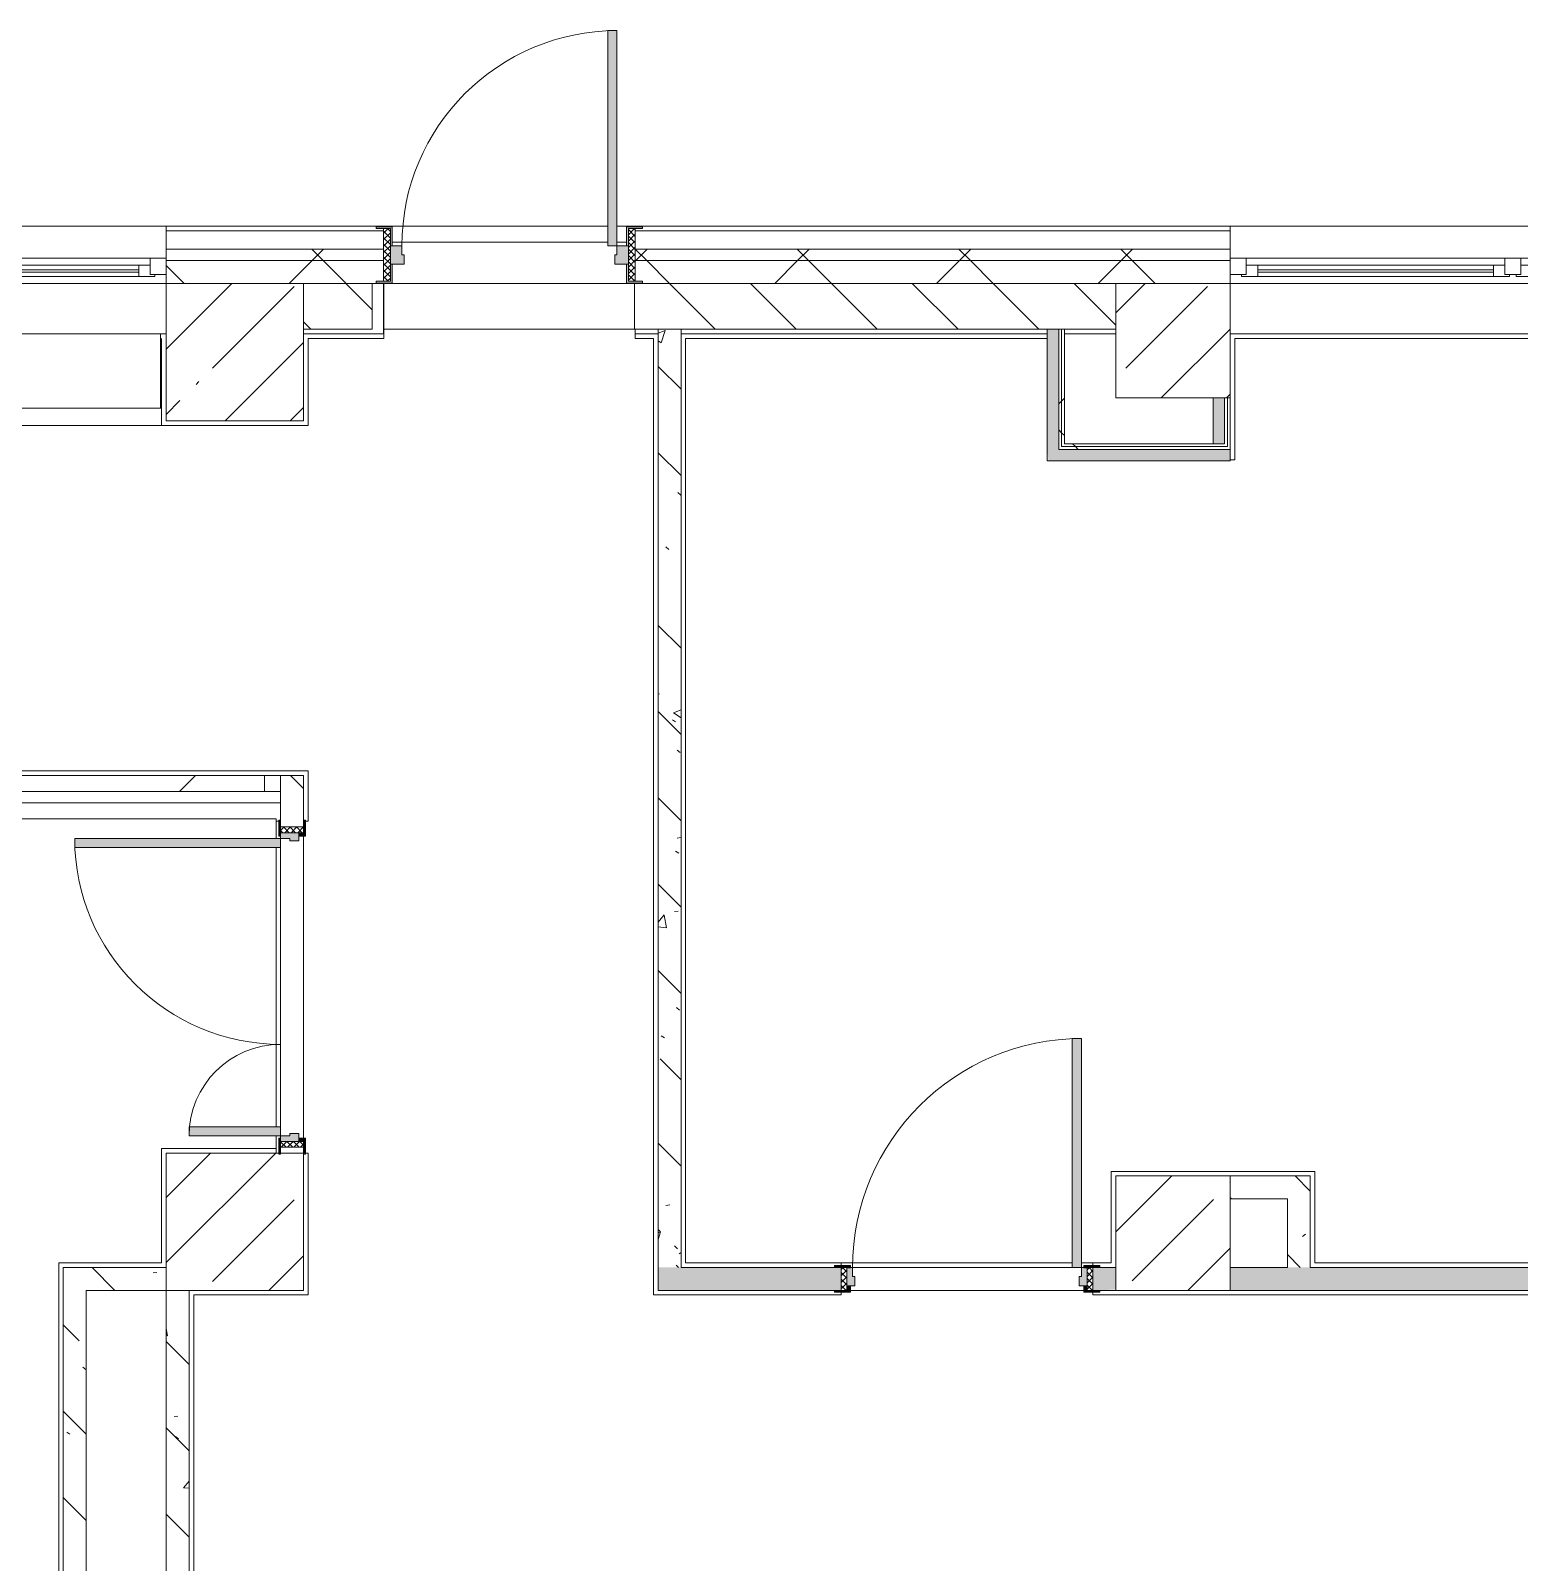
# Model space of a CAD drawing. Header units: millimetres. Extents: x 81425 to 274970, y -8553 to 29000.
# Drawn here: x 213528 to 220034, y 21511 to 28205 of the extents above; entities that cross this region are included whole.
import ezdxf

# ---------------------------------------------------------------- set-up
doc = ezdxf.new("R2010")
doc.units = ezdxf.units.MM
for name, color, linetype, lineweight, true_color in [('A-DOOR-5', 7, 'Continuous', 5, 0xe2e2e2), ('A-DOOR-6', 7, 'Continuous', 5, 0xaaaaaa), ('A-DOOR-FRAM-3', 7, 'Continuous', 5, 0xe2e2e2), ('A-DOOR-FRAM-4', 7, 'Continuous', 5, 0xaaaaaa), ('A-FLOR-2', 7, 'Continuous', 5, 0xaaaaaa), ('I-WALL-1', 7, 'Continuous', 5, 0xe7e7e7), ('I-WALL-2', 7, 'Continuous', 9, 0xe7e7e7), ('I-WALL-5', 7, 'Continuous', 5, 0x787878)]:
    doc.layers.add(name, color=color, linetype=linetype, lineweight=lineweight, true_color=true_color)
for name, color, linetype, lineweight in [('A-GLAZ-3', 7, 'Continuous', 5), ('A-GLAZ-CURT-2', 7, 'Continuous', 5), ('A-GLAZ-CWMG-2', 7, 'Continuous', 5), ('A-WALL', 7, 'Continuous', 9), ('A-WALL-7', 7, 'Continuous', 5), ('I-WALL-3', 7, 'Continuous', 5), ('S-COLS-1', 7, 'Continuous', 5)]:
    doc.layers.add(name, color=color, linetype=linetype, lineweight=lineweight)
pattern_1 = [(45, (147960.08, 0), (-285.1231, 285.1231), []), (45, (148245.2, 0), (-285.1231, 285.1231), [504.031, -100.806, 16.764, -84.042])]
pattern_2 = [(135, (147960.1, 0), (-377.1708, -377.1708), [533.4, -88.9, 17.78, -88.9]), (135, (147960.1, 376.94), (-377.1708, -377.1708), []), (50, (147960.1, 0), (637.6445, -55.7866), [66.675, -733.425]), (355, (147960.1, 0), (-123.3494, 668.699), [53.34, -586.74]), (100.451, (148013.2, -4.65), (514.299, 612.908), [56.665, -623.315]), (46.184, (147960.1, 177.8), (948.7764, -147.15), [100.012, -1100.137]), (96.636, (148039.1, 165.5), (830.909, 865.997), [84.998, -934.973]), (351.184, (147960.1, 177.8), (830.918, 865.988), [80.01, -880.11]), (21, (148049, 133.35), (530.6506, -357.9283), [66.675, -733.425]), (326, (148049, 133.35), (216.308, 644.6585), [53.34, -586.74]), (71.451, (148093.2, 103.5), (746.9596, 286.7243), [56.665, -623.315]), (37.5, (147960.08, 0), (10.81053, 295.9426), [16.764, -562.864, 16.764, -578.866, -588.962]), (37.5, (147960.08, 0), (10.81053, 295.9426), [-1175.258, 16.764, -572.198]), (7.5, (147960.08, 0), (233.8692, 350.6318), [16.764, -322.834, 16.764, -549.529, -224.472]), (7.5, (147960.08, 0), (233.8692, 350.6318), [-905.891, 16.764, -207.708]), (327.5, (147761.83, 0), (474.5678, -20.0513), [16.764, -205.486, 16.764, -676.656, -920.115]), (327.5, (147761.83, 0), (474.5678, -20.0513), [-915.67, 16.764, -903.351]), (317.5, (147672.93, 0), (518.4522, 88.9934), [16.764, -272.161, 16.764, -443.738, -653.415]), (317.5, (147672.93, 0), (518.4522, 88.9934), [-749.427, 16.764, -636.651])]
pattern_3 = [(45, (147960.1, 0), (-353.5534, 353.5534), []), (135, (147960.1, 0), (-353.5534, -353.5534), [])]
pattern_4 = [(45, (147960.1, 0), (-530.33, 530.33), []), (135, (147960.1, 0), (-530.33, -530.33), [])]

# ---------------------------------------------------------------- blocks, each defined once
blk = doc.blocks.new('Системная панель - Стекло - 70мм-31693610-1_8_3_птичка')
at = {"layer": 'A-GLAZ-CURT-2'}
h = blk.add_hatch(dxfattribs=at)
h.set_pattern_fill('FP_99', color=256, style=0, pattern_type=2)
h.set_pattern_definition([(225, (66547.5, 24415), (1414.214, -1414.214), [1000, -3000]), (225, (67547.5, 24915), (1414.214, -1414.214), [3000, -1000]), (225, (65547.5, 25415), (1414.214, -1414.214), [1000, -3000])])
h.paths.add_polyline_path([(-284.2, 35), (-542.5, 35), (-542.5, -35), (542.5, -35), (542.5, 35), (-258.1, 35)])
for p, q in [((542.5, 35), (-542.5, 35)), ((-542.5, 35), (-542.5, -35)), ((542.5, -35), (542.5, 35)), ((-542.5, -35), (542.5, -35))]:
    blk.add_line(p, q, dxfattribs=at)
blk = doc.blocks.new('BSC_Колонна _Прямоугольная - 500х500-V89-1_8_3_птичка')
at = {"layer": 'S-COLS-1'}
h = blk.add_hatch(dxfattribs=at)
h.set_pattern_fill('FP_120', color=256, style=0, pattern_type=2)
h.set_pattern_definition([(45, (-70560, -22950), (-285.1231, 285.1231), []), (45, (-70274.88, -22950), (-285.1231, 285.1231), [504.031, -100.806, 16.764, -84.042])])
h.paths.add_polyline_path([(250, -250), (250, 250), (-250, 250), (-250, -250), (103.4, -250)])
for p, q in [((250, 250), (-250, 250)), ((-250, 250), (-250, -250)), ((250, -250), (250, 250)), ((-250, -250), (250, -250))]:
    blk.add_line(p, q, dxfattribs=at)
blk = doc.blocks.new('120_Окно_СКБ_3Ст - 120_Окно_СКБ_3Ст_5100-21641134-1_8_3_птичка')
at = {"layer": 'A-GLAZ-3'}
for p, q in [((-2550, -75), (-2550, -5)), ((-2550, -5), (-2480, -5)), ((2550, -5), (-2550, -5)), ((-2480, -5), (-2480, -75)), ((-1720, -35), (-2480, -35)), ((-2480, -35), (-2480, -75)), ((-2430, -85), (-2430, -35)), ((-2430, -55), (-1770, -55)), ((-1770, -65), (-2430, -65)), ((-1770, -85), (-1770, -35)), ((-1720, -75), (-1720, -5)), ((-1720, -5), (-1650, -5)), ((-1720, -75), (-1720, -35)), ((-1650, -5), (-1650, -75)), ((1650, -35), (-1650, -35)), ((1650, -45), (-1650, -45)), ((1650, -75), (1650, -5)), ((1650, -5), (1720, -5)), ((1720, -5), (1720, -75)), ((2480, -35), (1720, -35)), ((1720, -35), (1720, -75)), ((1770, -85), (1770, -35)), ((1770, -55), (2430, -55)), ((2430, -65), (1770, -65)), ((2430, -85), (2430, -35)), ((2480, -75), (2480, -5)), ((2480, -5), (2550, -5)), ((2480, -75), (2480, -35)), ((2550, -5), (2550, -75)), ((-2480, -75), (-2550, -75)), ((-2550, -75), (-2500, -75)), ((-2480, -75), (-2500, -75)), ((-2500, -75), (-2500, -85)), ((-2500, -85), (-1700, -85)), ((-1700, -85), (-2500, -85)), ((-1650, -75), (-1720, -75)), ((-1700, -75), (-1720, -75)), ((-1700, -75), (1700, -75)), ((-1700, -85), (-1700, -75)), ((1720, -75), (1650, -75)), ((1720, -75), (1700, -75)), ((1700, -75), (1700, -85)), ((1700, -85), (2500, -85)), ((2500, -85), (1700, -85)), ((2550, -75), (2480, -75)), ((2500, -75), (2480, -75)), ((2500, -75), (2550, -75)), ((2500, -85), (2500, -75))]:
    blk.add_line(p, q, dxfattribs=at)
blk = doc.blocks.new('120_Окно_СКБ_2Ст - 120_Окно_СКБ_2Ст 2100х2400 _мал створка справа_-19092174-1_8_3_птичка')
at = {"layer": 'A-GLAZ-3'}
for p, q in [((-1050, -75), (-1050, -5)), ((-1050, -5), (-980, -5)), ((1050, -5), (-1050, -5)), ((-980, -5), (-980, -75)), ((150, -35), (-980, -35)), ((-980, -35), (-980, -75)), ((-930, -85), (-930, -35)), ((-930, -55), (100, -55)), ((100, -65), (-930, -65)), ((100, -85), (100, -35)), ((150, -75), (150, -5)), ((150, -5), (220, -5)), ((150, -75), (150, -35)), ((220, -5), (220, -75)), ((980, -35), (220, -35)), ((220, -35), (220, -75)), ((270, -85), (270, -35)), ((270, -55), (930, -55)), ((930, -65), (270, -65)), ((930, -85), (930, -35)), ((980, -75), (980, -5)), ((980, -5), (1050, -5)), ((980, -75), (980, -35)), ((1050, -5), (1050, -75)), ((-980, -75), (-1050, -75)), ((-1050, -75), (-1000, -75)), ((-980, -75), (-1000, -75)), ((-1000, -75), (-1000, -85)), ((-1000, -85), (170, -85)), ((170, -85), (-1000, -85)), ((220, -75), (150, -75)), ((170, -75), (150, -75)), ((170, -75), (200, -75)), ((170, -85), (170, -75)), ((220, -75), (200, -75)), ((200, -75), (200, -85)), ((200, -85), (1000, -85)), ((1000, -85), (200, -85)), ((1050, -75), (980, -75)), ((1000, -75), (980, -75)), ((1000, -75), (1050, -75)), ((1000, -85), (1000, -75))]:
    blk.add_line(p, q, dxfattribs=at)
blk = doc.blocks.new('110_Дверь_СКБ_1Ст_Наружная - ДН-2д_л__ Дверь из подвала ЛК _900 мм в свету_ 3300-22851703-1_8_3_птичка')
at = {"layer": 'A-DOOR-5'}
h = blk.add_hatch(color=256, dxfattribs=at)
h.paths.add_polyline_path([(-500.5, 50), (-492.5, 50), (-492.5, 133), (-562.5, 133), (-562.5, 125), (-500.5, 125), (-500.5, 65)])
h.paths.add_polyline_path([(539.5, 50), (539.5, 125), (601.5, 125), (601.5, 133), (531.5, 133), (531.5, 50)])
h = blk.add_hatch(color=256, dxfattribs=at)
h.paths.add_polyline_path([(539.5, -30), (539.5, 50), (489.5, 50), (489.5, 10), (479.5, 10), (479.5, -30), (489.5, -30)])
h.paths.add_polyline_path([(-440.5, -30), (-440.5, 10), (-450.5, 10), (-450.5, 50), (-500.5, 50), (-500.5, -30), (-450.5, -30)])
h = blk.add_hatch(color=256, dxfattribs=at)
h.paths.add_polyline_path([(540.4, -113), (601.5, -113), (601.5, -105), (539.5, -105), (539.5, -30), (531.5, -30), (531.5, -113), (539.5, -113)])
h.paths.add_polyline_path([(-501.4, -113), (-492.5, -113), (-492.5, -30), (-500.5, -30), (-500.5, -105), (-562.5, -105), (-562.5, -113), (-529.5, -113)])
at = {"layer": 'A-DOOR-6'}
h = blk.add_hatch(dxfattribs=at)
h.set_pattern_fill('FP_181', color=256, style=0, pattern_type=2)
h.set_pattern_definition([(135, (1756.41, 199.685), (-14.14214, -14.14214), []), (225, (1756.41, 199.685), (14.14214, -14.14214), [])])
h.paths.add_polyline_path([(559.5, -105), (569.5, -105), (569.5, 125), (539.5, 121.6), (539.5, -105)])
at = {"layer": 'A-DOOR-FRAM-3'}
blk.add_hatch(color=256, dxfattribs=at).paths.add_polyline_path([(449.5, 50), (489.5, 50), (489.5, 990), (449.5, 990), (449.5, 65)])
at = {"layer": 'A-DOOR-FRAM-4'}
h = blk.add_hatch(dxfattribs=at)
h.set_pattern_fill('FP_182', color=256, style=0, pattern_type=2)
h.set_pattern_definition([(45, (-366.384, 199.685), (-14.1421, 14.1421), []), (135, (-366.384, 199.685), (-14.1421, -14.1421), [])])
h.paths.add_polyline_path([(-530.5, -105), (-500.5, -105), (-500.5, 125), (-530.5, 125), (-530.5, -50.9)])
at = {"layer": 'A-DOOR-6'}
for p, q in [((489.5, 990), (449.5, 990)), ((449.5, 990), (449.5, 50)), ((489.5, 50), (489.5, 990)), ((-492.5, 133), (-562.5, 133)), ((-562.5, 133), (-562.5, 125)), ((-562.5, 125), (-500.5, 125)), ((-500.5, 125), (-500.5, 50)), ((-492.5, 50), (-492.5, 133)), ((601.5, 133), (531.5, 133)), ((531.5, 133), (531.5, 50)), ((539.5, 50), (539.5, 125)), ((539.5, 125), (601.5, 125)), ((601.5, 125), (601.5, 133)), ((-500.5, 50), (-492.5, 50)), ((449.5, 50), (489.5, 50)), ((531.5, 50), (539.5, 50)), ((-492.5, -30), (-500.5, -30)), ((-500.5, -30), (-500.5, -105)), ((-492.5, -113), (-492.5, -30)), ((539.5, -30), (531.5, -30)), ((531.5, -30), (531.5, -113)), ((539.5, -105), (539.5, -30)), ((-562.5, -105), (-562.5, -113)), ((-500.5, -105), (-562.5, -105)), ((-562.5, -113), (-492.5, -113)), ((531.5, -113), (601.5, -113)), ((601.5, -105), (539.5, -105)), ((601.5, -113), (601.5, -105))]:
    blk.add_line(p, q, dxfattribs=at)
blk.add_arc((489.5, 50), 940, 90, 180, dxfattribs=at)
at = {"layer": 'A-DOOR-FRAM-4'}
for p, q in [((-500.5, 125), (-530.5, 125)), ((-530.5, 125), (-530.5, -105)), ((-500.5, -105), (-500.5, 125)), ((569.5, 125), (539.5, 125)), ((539.5, 125), (539.5, -105)), ((569.5, -105), (569.5, 125)), ((-450.5, 50), (-500.5, 50)), ((-500.5, 50), (-500.5, -30)), ((-450.5, 10), (-450.5, 50)), ((-440.5, 10), (-450.5, 10)), ((-440.5, -30), (-440.5, 10)), ((489.5, 10), (479.5, 10)), ((479.5, 10), (479.5, -30)), ((489.5, 50), (489.5, 10)), ((539.5, 50), (489.5, 50)), ((539.5, -30), (539.5, 50)), ((-500.5, -30), (-440.5, -30)), ((479.5, -30), (539.5, -30)), ((-530.5, -105), (-500.5, -105)), ((539.5, -105), (569.5, -105))]:
    blk.add_line(p, q, dxfattribs=at)
blk = doc.blocks.new('110_Дверь_СКБ_2Ст - Д-10а_ СОШ_Дв_1450x2100h_Горячий цех-V169-1_8_3_птичка')
at = {"layer": 'A-DOOR-5'}
for points in [[(622.5, 841), (622.5, 50), (662.5, 50), (662.5, 950), (622.5, 950)], [(-637.5, 62.8), (-637.5, 50), (-597.5, 50), (-597.5, 450), (-637.5, 450), (-637.5, 70)]]:
    blk.add_hatch(color=256, dxfattribs=at).paths.add_polyline_path(points)
h = blk.add_hatch(color=256, dxfattribs=at)
h.paths.add_polyline_path([(-662.5, 50), (-662.5, -30), (-627.5, -30), (-627.5, 10), (-637.5, 10), (-637.5, 50), (-647.5, 50)])
h.paths.add_polyline_path([(652.5, -6), (652.5, -30), (687.5, -30), (687.5, 50), (662.5, 50), (662.5, 10), (652.5, 10)])
at = {"layer": 'A-DOOR-6'}
h = blk.add_hatch(dxfattribs=at)
h.set_pattern_fill('FP_117', color=256, style=0, pattern_type=2)
h.set_pattern_definition([(135, (1601.41, 114.685), (-14.14214, -14.14214), []), (225, (1601.41, 114.685), (14.14214, -14.14214), [])])
h.paths.add_polyline_path([(687.5, 50), (687.5, -50), (712.5, -50), (712.5, 50)])
at = {"layer": 'A-DOOR-FRAM-3'}
for points in [[(-717.5, 58), (-712.5, 50), (-647.5, 50), (-647.5, 58), (-712.5, 58)], [(672.5, 58), (672.5, 50), (742.5, 50), (737.5, 58), (687.5, 58)], [(-717.5, -50), (-712.5, -58), (-647.5, -58), (-647.5, -50), (-712.5, -50)], [(-662.5, -50), (-647.5, -50), (-647.5, -30), (-662.5, -30)], [(672.5, -50), (687.5, -50), (687.5, -30), (672.5, -30)], [(672.5, -50), (672.5, -58), (742.5, -58), (737.5, -50), (687.5, -50)]]:
    blk.add_hatch(color=256, dxfattribs=at).paths.add_polyline_path(points)
at = {"layer": 'A-DOOR-FRAM-4'}
h = blk.add_hatch(dxfattribs=at)
h.set_pattern_fill('FP_118', color=256, style=0, pattern_type=2)
h.set_pattern_definition([(45, (-521.384, 114.685), (-14.1421, 14.1421), []), (135, (-521.384, 114.685), (-14.1421, -14.1421), [])])
h.paths.add_polyline_path([(-687.5, -50), (-662.5, -50), (-662.5, 50), (-687.5, 50)])
at = {"layer": 'A-DOOR-6'}
for p, q in [((662.5, 950), (622.5, 950)), ((622.5, 950), (622.5, 50)), ((662.5, 50), (662.5, 950)), ((-637.5, 450), (-637.5, 50)), ((-597.5, 450), (-637.5, 450)), ((-597.5, 50), (-597.5, 450)), ((-637.5, 50), (-597.5, 50)), ((622.5, 50), (662.5, 50))]:
    blk.add_line(p, q, dxfattribs=at)
for centre, radius, start, end in [((662.5, 50), 900, 90, 180), ((-637.5, 50), 400, 0, 90)]:
    blk.add_arc(centre, radius, start, end, dxfattribs=at)
at = {"layer": 'A-DOOR-FRAM-4'}
for p, q in [((-647.5, 58), (-717.5, 58)), ((-717.5, 58), (-717.5, 50)), ((-717.5, 50), (-647.5, 50)), ((-662.5, 50), (-687.5, 50)), ((-687.5, 50), (-687.5, -50)), ((-637.5, 50), (-662.5, 50)), ((-662.5, 50), (-662.5, -30)), ((-662.5, -50), (-662.5, 50)), ((-647.5, 50), (-647.5, 58)), ((-637.5, 10), (-637.5, 50)), ((-627.5, 10), (-637.5, 10)), ((-627.5, -30), (-627.5, 10)), ((662.5, 10), (652.5, 10)), ((652.5, 10), (652.5, -30)), ((662.5, 50), (662.5, 10)), ((687.5, 50), (662.5, 50)), ((742.5, 58), (672.5, 58)), ((672.5, 58), (672.5, 50)), ((672.5, 50), (742.5, 50)), ((687.5, -30), (687.5, 50)), ((712.5, 50), (687.5, 50)), ((687.5, 50), (687.5, -50)), ((712.5, -50), (712.5, 50)), ((742.5, 50), (742.5, 58)), ((-647.5, -50), (-717.5, -50)), ((-717.5, -50), (-717.5, -58)), ((-717.5, -58), (-647.5, -58)), ((-687.5, -50), (-662.5, -50)), ((-662.5, -30), (-627.5, -30)), ((-647.5, -30), (-662.5, -30)), ((-662.5, -30), (-662.5, -50)), ((-662.5, -50), (-647.5, -50)), ((-647.5, -50), (-647.5, -30)), ((-647.5, -58), (-647.5, -50)), ((652.5, -30), (687.5, -30)), ((687.5, -30), (672.5, -30)), ((672.5, -30), (672.5, -50)), ((672.5, -50), (687.5, -50)), ((742.5, -50), (672.5, -50)), ((672.5, -50), (672.5, -58)), ((672.5, -58), (742.5, -58)), ((687.5, -50), (687.5, -30)), ((687.5, -50), (712.5, -50)), ((742.5, -58), (742.5, -50))]:
    blk.add_line(p, q, dxfattribs=at)
blk = doc.blocks.new('Прямоугольный импост - 50 x 70 мм-23766160-1_8_3_птичка')
at = {"layer": 'A-GLAZ-CWMG-2'}
for p, q in [((0, 35), (-70, 35)), ((-70, 35), (-70, -35)), ((0, -35), (0, 35)), ((-70, -35), (0, -35))]:
    blk.add_line(p, q, dxfattribs=at)
blk = doc.blocks.new('110_Дверь_СКБ_1Ст_Внутренняя1 - Д-11 1100x2100h_кладовые _все__ коридор _между помещениями блока столовой__ моечные _все_-V189-1_8_3_птичка')
at = {"layer": 'A-DOOR-5'}
h = blk.add_hatch(color=256, dxfattribs=at)
h.paths.add_polyline_path([(537.5, 50), (512.5, 50), (512.5, 10), (502.5, 10), (502.5, -30), (537.5, -30)])
h.paths.add_polyline_path([(-497.5, 50), (-512.5, 50), (-512.5, -30), (-477.5, -30), (-477.5, 10), (-487.5, 10), (-487.5, 50)])
at = {"layer": 'A-DOOR-6'}
h = blk.add_hatch(dxfattribs=at)
h.set_pattern_fill('FP_97', color=256, style=0, pattern_type=2)
h.set_pattern_definition([(135, (1751.41, 114.685), (-14.14214, -14.14214), []), (225, (1751.41, 114.685), (14.14214, -14.14214), [])])
h.paths.add_polyline_path([(537.5, 50), (537.5, -50), (562.5, -50), (562.5, 50)])
at = {"layer": 'A-DOOR-FRAM-3'}
for points in [[(512.5, 1050), (472.5, 1050), (472.5, 50), (512.5, 50), (512.5, 907.6)], [(-537.5, 58), (-567.5, 58), (-562.5, 50), (-497.5, 50), (-497.5, 58), (-535.4, 58)], [(537.5, 58), (522.5, 58), (522.5, 50), (592.5, 50), (592.5, 58), (542.5, 58)], [(-497.5, -50), (-567.5, -50), (-562.5, -58), (-497.5, -56.4)], [(-497.5, -30), (-512.5, -30), (-512.5, -50), (-497.5, -50)], [(522.5, -30), (522.5, -50), (537.5, -50), (537.5, -30)], [(562.5, -50), (522.5, -50), (522.5, -58), (592.5, -58), (592.5, -50)]]:
    blk.add_hatch(color=256, dxfattribs=at).paths.add_polyline_path(points)
at = {"layer": 'A-DOOR-FRAM-4'}
h = blk.add_hatch(dxfattribs=at)
h.set_pattern_fill('FP_98', color=256, style=0, pattern_type=2)
h.set_pattern_definition([(45, (-371.384, 114.685), (-14.1421, 14.1421), []), (135, (-371.384, 114.685), (-14.1421, -14.1421), [])])
h.paths.add_polyline_path([(-512.5, 50), (-537.5, 50), (-537.2, -50), (-512.5, -50)])
at = {"layer": 'A-DOOR-6'}
for p, q in [((512.5, 1050), (472.5, 1050)), ((472.5, 1050), (472.5, 50)), ((512.5, 50), (512.5, 1050)), ((472.5, 50), (512.5, 50))]:
    blk.add_line(p, q, dxfattribs=at)
blk.add_arc((512.5, 50), 1000, 90, 180, dxfattribs=at)
at = {"layer": 'A-DOOR-FRAM-4'}
for p, q in [((-497.5, 58), (-567.5, 58)), ((-567.5, 58), (-567.5, 50)), ((-567.5, 50), (-497.5, 50)), ((-512.5, 50), (-537.5, 50)), ((-537.5, 50), (-537.5, -50)), ((-487.5, 50), (-512.5, 50)), ((-512.5, 50), (-512.5, -30)), ((-512.5, -50), (-512.5, 50)), ((-497.5, 50), (-512.5, 50)), ((-512.5, 50), (-512.5, 49)), ((-512.5, 49), (-497.5, 49)), ((-497.5, 50), (-497.5, 58)), ((-497.5, 49), (-497.5, 50)), ((-487.5, 10), (-487.5, 50)), ((-477.5, 10), (-487.5, 10)), ((-477.5, -30), (-477.5, 10)), ((512.5, 10), (502.5, 10)), ((502.5, 10), (502.5, -30)), ((512.5, 50), (512.5, 10)), ((537.5, 50), (512.5, 50)), ((592.5, 58), (522.5, 58)), ((522.5, 58), (522.5, 50)), ((537.5, 50), (522.5, 50)), ((522.5, 50), (522.5, 49)), ((522.5, 50), (592.5, 50)), ((522.5, 49), (537.5, 49)), ((537.5, -30), (537.5, 50)), ((562.5, 50), (537.5, 50)), ((537.5, 50), (537.5, -50)), ((537.5, 49), (537.5, 50)), ((562.5, -50), (562.5, 50)), ((592.5, 50), (592.5, 58)), ((-497.5, -50), (-567.5, -50)), ((-567.5, -50), (-567.5, -58)), ((-567.5, -58), (-497.5, -58)), ((-537.5, -50), (-512.5, -50)), ((-512.5, -30), (-477.5, -30)), ((-497.5, -30), (-512.5, -30)), ((-512.5, -30), (-512.5, -50)), ((-512.5, -50), (-497.5, -50)), ((-497.5, -50), (-497.5, -30)), ((-497.5, -58), (-497.5, -50)), ((502.5, -30), (537.5, -30)), ((537.5, -30), (522.5, -30)), ((522.5, -30), (522.5, -50)), ((522.5, -50), (537.5, -50)), ((592.5, -50), (522.5, -50)), ((522.5, -50), (522.5, -58)), ((522.5, -58), (592.5, -58)), ((537.5, -50), (537.5, -30)), ((537.5, -50), (562.5, -50)), ((592.5, -58), (592.5, -50))]:
    blk.add_line(p, q, dxfattribs=at)
blk = doc.blocks.new('Зашивка приборов отопления10 - Зашивка приборов отопления-33278020-1_8_3_птичка')
at = {"layer": 'A-WALL-7'}
for p, q in [((51570, 26880), (51570, 26555)), ((56925.6, 26880), (51570, 26880)), ((56925.6, 26555), (56925.6, 26880)), ((51570, 26555), (56925.6, 26555)), ((56930, 26555), (51570, 26555)), ((51570, 26555), (51570, 26480)), ((56930, 26480), (56930, 26555)), ((51570, 26480), (56930, 26480))]:
    blk.add_line(p, q, dxfattribs=at)

msp = doc.modelspace()

# ---------------------------------------------------------------- hatches: boundary and pattern name
at = {"layer": 'A-WALL-7'}
h = msp.add_hatch(dxfattribs=at)
h.set_pattern_fill('FP_83', color=256, style=0, pattern_type=2)
h.set_pattern_definition(pattern_3)
h.paths.add_polyline_path([(231385.2, 27200), (232930.1, 27200), (232930.1, 27250), (228310.1, 27250), (228310.1, 27200), (231185.2, 27200)])
h.paths.add_polyline_path([(218770.1, 27200), (218770.1, 27250), (216170.1, 27250), (216170.1, 27200), (218270.1, 27200)])
h.paths.add_polyline_path([(214720.1, 27200), (215070.1, 27200), (215070.1, 27250), (214120.1, 27250), (214120.1, 27200)])
h.paths.add_polyline_path([(220870.1, 27200), (222210.1, 27200), (222210.1, 27250), (220870.1, 27250), (220870.1, 27210)])
h.paths.add_polyline_path([(225210.1, 27200), (225210.1, 27250), (224310.1, 27250), (224310.1, 27200), (224710.1, 27200)])
h.paths.add_polyline_path([(205665.1, 27200), (205665.1, 27250), (204820.1, 27250), (204820.1, 27200)])
h.paths.add_polyline_path([(208252.2, 27200), (209020.1, 27200), (209020.1, 27250), (207965.1, 27250), (207965.1, 27200)])
h.paths.add_polyline_path([(196720.1, 27200), (196720.1, 27250), (195620.1, 27250), (195620.1, 27200), (196120.1, 27200)])
h.paths.add_polyline_path([(202720.1, 27200), (202720.1, 27250), (201820.1, 27250), (201820.1, 27200), (202675.3, 27200)])
h.paths.add_polyline_path([(199720.1, 27200), (199720.1, 27250), (198820.1, 27250), (198820.1, 27200)])
h.paths.add_polyline_path([(192520.1, 27200), (192520.1, 27250), (190120.1, 27250), (190120.1, 27200), (191521.6, 27200)])
h = msp.add_hatch(dxfattribs=at)
h.set_pattern_fill('FP_83', color=256, style=0, pattern_type=2)
h.set_pattern_definition(pattern_3)
h.paths.add_polyline_path([(190720.1, 27100), (192520.1, 27100), (192520.1, 27200), (190120.1, 27200), (190120.1, 27100)])
h.paths.add_polyline_path([(208720.1, 27100), (209020.1, 27100), (209020.1, 27200), (207965.1, 27200), (207965.1, 27100), (208252.2, 27100)])
h.paths.add_polyline_path([(232060.1, 27100), (232930.1, 27100), (232925.5, 27200), (228310.1, 27198.1), (228310.1, 27100), (231385.2, 27100)])
h.paths.add_polyline_path([(199360.1, 27100), (199720.1, 27100), (199720.1, 27200), (198820.1, 27200), (198820.1, 27100)])
h.paths.add_polyline_path([(201820.1, 27100), (202720.1, 27100), (202720.1, 27200), (201820.1, 27200), (201820.1, 27140)])
h.paths.add_polyline_path([(195820.1, 27100), (196720.1, 27100), (196720.1, 27200), (195620.1, 27200), (195620.1, 27100)])
h.paths.add_polyline_path([(215038.1, 27100), (215038.1, 27102), (215038.1, 27110), (215070.1, 27110), (215070.1, 27200), (214120.1, 27200), (214120.1, 27100), (215020.1, 27100)])
h.paths.add_polyline_path([(205665.1, 27100), (205665.1, 27200), (204820.1, 27200), (204820.1, 27100), (205310.1, 27100)])
h.paths.add_polyline_path([(224710.1, 27100), (225210.1, 27100), (225210.1, 27200), (224310.1, 27200), (224310.1, 27100)])
h.paths.add_polyline_path([(216202.1, 27100), (218770.1, 27100), (218770.1, 27200), (216170.1, 27200), (216170.1, 27110), (216202.1, 27110), (216202.1, 27102), (216170.1, 27100)])
h.paths.add_polyline_path([(221500.1, 27100), (222210.1, 27100), (222210.1, 27200), (220870.1, 27200), (220870.1, 27100)])
h = msp.add_hatch(dxfattribs=at)
h.set_pattern_fill('FP_94', color=256, style=0, pattern_type=2)
h.set_pattern_definition([(135, (147960.08, 0), (-176.7767, -176.7767), [])])
h.paths.add_polyline_path([(205310.1, 26900), (205665.1, 26900), (205665.1, 27100), (204820.1, 27100), (204820.1, 26900)])
h.paths.add_polyline_path([(190720.1, 26900), (192520.1, 26900), (192520.1, 27100), (190720.1, 27100), (190720.1, 27061.4)])
h.paths.add_polyline_path([(198957.4, 26900), (199720.1, 26900), (199720.1, 27100), (198820.1, 27100), (198820.1, 26900)])
h.paths.add_polyline_path([(201820.1, 26900), (202120.1, 26900), (202120.1, 27100), (201820.1, 27100), (201820.1, 26969.4)])
h.paths.add_polyline_path([(228610.1, 26900), (228610.1, 27100), (228310.1, 27100), (228310.1, 26900)])
h.paths.add_polyline_path([(208720.1, 26900), (209020.1, 26900), (209020.1, 27100), (208720.1, 27100), (208720.1, 26953.9)])
h.paths.add_polyline_path([(224710.1, 26900), (224710.1, 27100), (224310.1, 27100), (224310.1, 26900), (224388.3, 26900)])
h.paths.add_polyline_path([(215020.1, 26900), (215020.1, 27100), (214720.1, 27100), (214720.1, 26900)])
h.paths.add_polyline_path([(207965.1, 26900), (208120.1, 26900), (208120.1, 27100), (207965.1, 27100), (207965.1, 26936.5)])
h.paths.add_polyline_path([(216166.1, 26900), (218270.1, 26900), (218270.1, 27100), (216166.1, 27100), (216166.1, 27091.3)])
h.paths.add_polyline_path([(222210.1, 26900), (222210.1, 27100), (222000.1, 27100), (222000.1, 26900)])
h.paths.add_polyline_path([(221500.1, 26900), (221500.1, 27100), (220870.1, 27100), (220870.1, 26900)])
h.paths.add_polyline_path([(195620.1, 26900), (196120.1, 26900), (196120.1, 27100), (195620.1, 27100), (195620.1, 27079.6)])
at = {"layer": 'I-WALL-1'}
msp.add_hatch(color=256, dxfattribs=at).paths.add_polyline_path([(218745.1, 26400), (218745.1, 26600), (218695.1, 26600), (218695.1, 26400)])
at = {"layer": 'I-WALL-2'}
for points in [[(217975.7, 26375), (218020.7, 26375), (218020.7, 26900), (217970.7, 26900), (217970.7, 26375)], [(218770.1, 26325), (218770.1, 26375), (217970.7, 26375), (217976.1, 26325), (218476.4, 26325)]]:
    msp.add_hatch(color=256, dxfattribs=at).paths.add_polyline_path(points)
at = {"layer": 'I-WALL-3'}
h = msp.add_hatch(dxfattribs=at)
h.set_pattern_fill('FP_199', color=256, style=0, pattern_type=2)
h.set_pattern_definition(pattern_4)
h.paths.add_polyline_path([(218020.7, 26387.5), (218033.2, 26390.6), (218033.2, 26900), (218020.7, 26900), (218020.7, 26400)])
h = msp.add_hatch(dxfattribs=at)
h.set_pattern_fill('FP_199', color=256, style=0, pattern_type=2)
h.set_pattern_definition(pattern_4)
h.paths.add_polyline_path([(218033.2, 26400), (218045.7, 26400), (218045.7, 26900), (218033.2, 26900), (218033.2, 26532.4)])
h = msp.add_hatch(dxfattribs=at)
h.set_pattern_fill('FP_199', color=256, style=0, pattern_type=2)
h.set_pattern_definition(pattern_4)
h.paths.add_polyline_path([(218745.1, 26375), (218770.1, 26375), (218770.1, 26387.5), (218020.7, 26387.3), (218020.7, 26375), (218695.1, 26375)])
h = msp.add_hatch(dxfattribs=at)
h.set_pattern_fill('FP_199', color=256, style=0, pattern_type=2)
h.set_pattern_definition(pattern_4)
h.paths.add_polyline_path([(218745.1, 26387.5), (218757.6, 26387.5), (218757.6, 26400), (218033.2, 26400), (218033.2, 26387.5), (218695.1, 26387.5)])
at = {"layer": 'I-WALL-5'}
h = msp.add_hatch(dxfattribs=at)
h.set_pattern_fill('FP_92', color=256, style=0, pattern_type=2)
h.set_pattern_definition(pattern_2)
h.paths.add_polyline_path([(216370.1, 22800), (216370.1, 26900), (216270.1, 26900), (216270.1, 22800)])
h = msp.add_hatch(dxfattribs=at)
h.set_pattern_fill('FP_92', color=256, style=0, pattern_type=2)
h.set_pattern_definition(pattern_2)
h.paths.add_polyline_path([(214720.1, 23300), (214720.1, 23325), (214620.1, 23320), (214620.1, 23300)])
h.paths.add_polyline_path([(214620.1, 24725), (214720.1, 24725), (214720.1, 24950), (214620.1, 24950), (214620.1, 24750)])
h = msp.add_hatch(dxfattribs=at)
h.set_pattern_fill('FP_92', color=256, style=0, pattern_type=2)
h.set_pattern_definition(pattern_2)
h.paths.add_polyline_path([(219020.1, 23100), (219120.1, 23100), (219120.1, 23200), (218770.1, 23200), (218770.1, 23100), (218790.1, 23100)])
h = msp.add_hatch(dxfattribs=at)
h.set_pattern_fill('FP_92', color=256, style=0, pattern_type=2)
h.set_pattern_definition(pattern_2)
h.paths.add_polyline_path([(219020.1, 22800), (219120.1, 22800), (219120.1, 23100), (219020.1, 23100), (219020.1, 22820)])
h = msp.add_hatch(dxfattribs=at)
h.set_pattern_fill('FP_92', color=256, style=0, pattern_type=2)
h.set_pattern_definition(pattern_2)
h.paths.add_polyline_path([(213680.7, 15550), (213770.1, 15550), (213770.1, 15750), (213670.1, 15750), (213670.1, 15550)])
h.paths.add_polyline_path([(213670.1, 16450), (213770.1, 16450), (213770.1, 22800), (213670.1, 22800), (213670.1, 16530)])
h = msp.add_hatch(dxfattribs=at)
h.set_pattern_fill('FP_92', color=256, style=0, pattern_type=2)
h.set_pattern_definition(pattern_2)
h.paths.add_polyline_path([(213770.1, 22700), (214120.1, 22700), (214120.1, 22800), (213770.1, 22800)])
h = msp.add_hatch(dxfattribs=at)
h.set_pattern_fill('FP_92', color=256, style=0, pattern_type=2)
h.set_pattern_definition(pattern_2)
h.paths.add_polyline_path([(225210.1, 22700), (225310.1, 22700), (225310.1, 22800), (225210.1, 22800), (225210.1, 22709.1)])
h.paths.add_polyline_path([(224128.9, 22700), (224710.1, 22700), (224710.1, 22800), (223704.9, 22800), (223704.9, 22700), (224090.1, 22700)])
h.paths.add_polyline_path([(226659.9, 22700), (228610.1, 22700), (228610.1, 22800), (226410.1, 22800), (226410.1, 22700), (226440.1, 22700)])
h.paths.add_polyline_path([(230160.1, 22700), (230390.1, 22700), (230390.1, 22800), (230190.1, 22798), (230190.1, 22790), (230160.1, 22790), (230160.1, 22710), (230190.1, 22710), (230190.1, 22702), (230160.1, 22702)])
h.paths.add_polyline_path([(229189.3, 22700), (229180.1, 22702), (229180.1, 22710), (229210.1, 22710), (229210.1, 22790), (229180.1, 22790), (229180.1, 22798), (229110.1, 22796.4), (229110.1, 22700), (229180.1, 22700)])
h.paths.add_polyline_path([(218200.1, 22700), (218270.1, 22704), (218270.1, 22800), (218170.1, 22800), (218170.1, 22700)])
h.paths.add_polyline_path([(217070.1, 22700), (217070.1, 22800), (216270.1, 22800), (216270.1, 22700), (217045.1, 22700)])
h.paths.add_polyline_path([(222000.1, 22700), (222604.9, 22700), (222604.9, 22800), (222000.1, 22800), (222000.1, 22730.9)])
h.paths.add_polyline_path([(220630.1, 22700), (221500.1, 22700), (221500.1, 22800), (218770.1, 22800), (218770.1, 22700), (219405.9, 22700)])
h = msp.add_hatch(dxfattribs=at)
h.set_pattern_fill('FP_92', color=256, style=0, pattern_type=2)
h.set_pattern_definition(pattern_2)
h.paths.add_polyline_path([(214220.1, 21150), (214220.1, 22700), (214120.1, 22700), (214120.1, 21150)])
at = {"layer": 'S-COLS-1'}
h = msp.add_hatch(dxfattribs=at)
h.set_pattern_fill('FP_63', color=256, style=0, pattern_type=2)
h.set_pattern_definition(pattern_1)
h.paths.add_polyline_path([(214120.1, 26500), (214720.1, 26500), (214720.1, 27100), (214120.1, 27100), (214120.1, 26555)])
h = msp.add_hatch(dxfattribs=at)
h.set_pattern_fill('FP_63', color=256, style=0, pattern_type=2)
h.set_pattern_definition(pattern_1)
h.paths.add_polyline_path([(218270.1, 26600), (218770.1, 26600), (218770.1, 27100), (218270.1, 27100), (218270.1, 26880)])
h = msp.add_hatch(dxfattribs=at)
h.set_pattern_fill('FP_63', color=256, style=0, pattern_type=2)
h.set_pattern_definition(pattern_1)
h.paths.add_polyline_path([(214720.1, 22700), (214720.1, 23300), (214120.1, 23300), (214120.1, 22700), (214600.1, 22700)])

# ---------------------------------------------------------------- linework, layer by layer
at = {"layer": 'A-FLOR-2'}
for p, q in [((216050.1, 27350), (215071.1, 27350)), ((216170.1, 27350), (216090.1, 27350)), ((215071.1, 27102), (215071.1, 26860)), ((214100.1, 26555), (214100.1, 26860)), ((215071.1, 26860), (214740.1, 26860)), ((214740.1, 26860), (214740.1, 26480)), ((216170.1, 26860), (216170.1, 26880)), ((216250.1, 26860), (216170.1, 26860)), ((216250.1, 22680), (216250.1, 26860)), ((217970.7, 26860), (216390.1, 26860)), ((216390.1, 26860), (216390.1, 22820)), ((221480.1, 26860), (218790.1, 26860)), ((218790.1, 26860), (218790.1, 26330)), ((214740.1, 26480), (214100.1, 26480)), ((218790.1, 26330), (218770.1, 26330)), ((205910.1, 24970), (214740.1, 24970)), ((214740.1, 24970), (214740.1, 24750)), ((214600.1, 24760), (208690.1, 24760)), ((214600.1, 24675), (214600.1, 24760)), ((214612.1, 24750), (214600.1, 24750)), ((214740.1, 24750), (214728.1, 24750)), ((214600.1, 24635), (214600.1, 23415)), ((214600.1, 23300), (214600.1, 23375)), ((214100.1, 22820), (214100.1, 23320)), ((214100.1, 23320), (214600.1, 23320)), ((214728.1, 23300), (214740.1, 23300)), ((214740.1, 23300), (214740.1, 22680)), ((218250.1, 22820), (218250.1, 23220)), ((218250.1, 23220), (219140.1, 23220)), ((219140.1, 23220), (219140.1, 22820)), ((213650.1, 16530), (213650.1, 22820)), ((213650.1, 22820), (214100.1, 22820)), ((216390.1, 22820), (218080.1, 22820)), ((217070.1, 22820), (217070.1, 22808)), ((218120.1, 22820), (218250.1, 22820)), ((218170.1, 22808), (218170.1, 22820)), ((219140.1, 22820), (220630.1, 22820)), ((217070.1, 22692), (217070.1, 22680)), ((218170.1, 22680), (218170.1, 22692)), ((214740.1, 22680), (214240.1, 22680)), ((214240.1, 22680), (214240.1, 21170)), ((217070.1, 22680), (216250.1, 22680)), ((222604.9, 22680), (218170.1, 22680))]:
    msp.add_line(p, q, dxfattribs=at)
at = {"layer": 'A-WALL'}
for p, q in [((215070.1, 27330), (214120.1, 27330)), ((218770.1, 27330), (216170.1, 27330)), ((215070.1, 27250), (214120.1, 27250)), ((218770.1, 27250), (216170.1, 27250)), ((215070.1, 27200), (214120.1, 27200)), ((218770.1, 27200), (216170.1, 27200)), ((215020.1, 27100), (214720.1, 27100)), ((214720.1, 27100), (215020.1, 27100)), ((218270.1, 27100), (216170.1, 27100)), ((216170.1, 27100), (218270.1, 27100)), ((216370.1, 26900), (216270.1, 26900)), ((218020.7, 26900), (218020.7, 26375)), ((218033.2, 26900), (218033.2, 26387.5)), ((218745.1, 26400), (218745.1, 26600)), ((218757.6, 26387.5), (218757.6, 26600)), ((218020.7, 26375), (218770.1, 26375)), ((218033.2, 26387.5), (218757.6, 26387.5)), ((218695.1, 26400), (218745.1, 26400))]:
    msp.add_line(p, q, dxfattribs=at)
at = {"layer": 'A-WALL-7'}
for p, q in [((190120.1, 27350), (215070.1, 27350)), ((214120.1, 27350), (214120.1, 27100)), ((224310.1, 27350), (216170.1, 27350)), ((218770.1, 27100), (218770.1, 27350)), ((215108.1, 27280), (216050.1, 27280)), ((216090.1, 27280), (216132.1, 27280)), ((214120.1, 27100), (209020.1, 27100)), ((214120.1, 27100), (214720.1, 27100)), ((214720.1, 27100), (214720.1, 26900)), ((215020.1, 26900), (215020.1, 27100)), ((215020.1, 27100), (215070.1, 27100)), ((216166.1, 27100), (215070.1, 27100)), ((216170.1, 27100), (216166.1, 27100)), ((216166.1, 27100), (216166.1, 26900)), ((218270.1, 26900), (218270.1, 27100)), ((220870.1, 27100), (218270.1, 27100)), ((214720.1, 26900), (215020.1, 26900)), ((216166.1, 26900), (216270.1, 26900)), ((216370.1, 26900), (218270.1, 26900))]:
    msp.add_line(p, q, dxfattribs=at)
at = {"layer": 'I-WALL-3'}
for p, q in [((209020.1, 27100), (214120.1, 27100)), ((215070.1, 27100), (216166.1, 27100)), ((215070.1, 26880), (215070.1, 27100)), ((218770.1, 27100), (220870.1, 27100)), ((214120.1, 26880), (208720.1, 26880)), ((215070.1, 26880), (214720.1, 26880)), ((215070.1, 26900), (216166.1, 26900)), ((216170.1, 26900), (216170.1, 26880)), ((216270.1, 26880), (216170.1, 26880)), ((216270.1, 26900), (216270.1, 22700)), ((216370.1, 22800), (216370.1, 26900)), ((217970.7, 26880), (216370.1, 26880)), ((217970.7, 26900), (217970.7, 26325)), ((218045.7, 26400), (218045.7, 26900)), ((218270.1, 26880), (218045.7, 26880)), ((221500.1, 26880), (218770.1, 26880)), ((218695.1, 26600), (218695.1, 26400)), ((218770.1, 26600), (218695.1, 26600)), ((218770.1, 26325), (218770.1, 26600)), ((218695.1, 26400), (218045.7, 26400)), ((217970.7, 26325), (218770.1, 26325)), ((214720.1, 24950), (214620.1, 24950)), ((214620.1, 24950), (214620.1, 24755)), ((214720.1, 24755), (214720.1, 24950)), ((214620.1, 24830), (208670.1, 24830)), ((214620.1, 23415), (214620.1, 24635)), ((214720.1, 24685), (214720.1, 23365)), ((214620.1, 23300), (214720.1, 23300)), ((219120.1, 23200), (218770.1, 23200)), ((219120.1, 22800), (219120.1, 23200)), ((218770.1, 23100), (219020.1, 23100)), ((219020.1, 23100), (219020.1, 22800)), ((213670.1, 22800), (213670.1, 16530)), ((214120.1, 22800), (213670.1, 22800)), ((214120.1, 22800), (214120.1, 21150)), ((217040.1, 22800), (216370.1, 22800)), ((217120.1, 22800), (218080.1, 22800)), ((218270.1, 22800), (218200.1, 22800)), ((219020.1, 22800), (218770.1, 22800)), ((220650.1, 22800), (219120.1, 22800)), ((213770.1, 21150), (213770.1, 22700)), ((213770.1, 22700), (214220.1, 22700)), ((214220.1, 21150), (214220.1, 22700)), ((216270.1, 22700), (217040.1, 22700)), ((218130.1, 22700), (217110.1, 22700)), ((218200.1, 22700), (218270.1, 22700)), ((218770.1, 22700), (221500.1, 22700))]:
    msp.add_line(p, q, dxfattribs=at)
at = {"layer": 'S-COLS-1'}
for p, q in [((214720.1, 27100), (214120.1, 27100)), ((214120.1, 27100), (214120.1, 26500)), ((214720.1, 26900), (214720.1, 27100)), ((218770.1, 27100), (218270.1, 27100)), ((218270.1, 27100), (218270.1, 26900)), ((218770.1, 26600), (218770.1, 27100)), ((214720.1, 26500), (214720.1, 26900)), ((218270.1, 26900), (218270.1, 26600)), ((218270.1, 26600), (218770.1, 26600)), ((214120.1, 26500), (214720.1, 26500)), ((214612.1, 23300), (214120.1, 23300)), ((214120.1, 23300), (214120.1, 22700)), ((214720.1, 23300), (214620.1, 23300)), ((214720.1, 22700), (214720.1, 23295)), ((214120.1, 22700), (214720.1, 22700))]:
    msp.add_line(p, q, dxfattribs=at)

# ---------------------------------------------------------------- block references
at = {"layer": 'A-DOOR-6'}
for name, p in [('110_Дверь_СКБ_1Ст_Наружная - ДН-2д_л__ Дверь из подвала ЛК _900 мм в свету_ 3300-22851703-1_8_3_птичка', (215600.6, 27215)), ('110_Дверь_СКБ_1Ст_Внутренняя1 - Д-11 1100x2100h_кладовые _все__ коридор _между помещениями блока столовой__ моечные _все_-V189-1_8_3_птичка', (217607.6, 22750))]:
    msp.add_blockref(name, p, dxfattribs=at)
at = {"layer": 'A-DOOR-6', "rotation": 89.99999999999982}
msp.add_blockref('110_Дверь_СКБ_2Ст - Д-10а_ СОШ_Дв_1450x2100h_Горячий цех-V169-1_8_3_птичка', (214670.1, 24012.5), dxfattribs=at)
at = {"layer": 'A-GLAZ-3'}
for name, p in [('120_Окно_СКБ_3Ст - 120_Окно_СКБ_3Ст_5100-21641134-1_8_3_птичка', (211570.1, 27215)), ('120_Окно_СКБ_2Ст - 120_Окно_СКБ_2Ст 2100х2400 _мал створка справа_-19092174-1_8_3_птичка', (219820.1, 27215))]:
    msp.add_blockref(name, p, dxfattribs=at)
at = {"layer": 'A-GLAZ-CURT-2', "rotation": 180}
msp.add_blockref('Системная панель - Стекло - 70мм-31693610-1_8_3_птичка', (214007.6, 24915), dxfattribs=at)
at = {"layer": 'A-GLAZ-CWMG-2'}
msp.add_blockref('Прямоугольный импост - 50 x 70 мм-23766160-1_8_3_птичка', (214620.1, 24915), dxfattribs=at)
at = {"layer": 'A-WALL-7'}
msp.add_blockref('Зашивка приборов отопления10 - Зашивка приборов отопления-33278020-1_8_3_птичка', (157170.1, 0), dxfattribs=at)
at = {"layer": 'S-COLS-1'}
msp.add_blockref('BSC_Колонна _Прямоугольная - 500х500-V89-1_8_3_птичка', (218520.1, 22950), dxfattribs=at)

doc.saveas('drawing.dxf')
